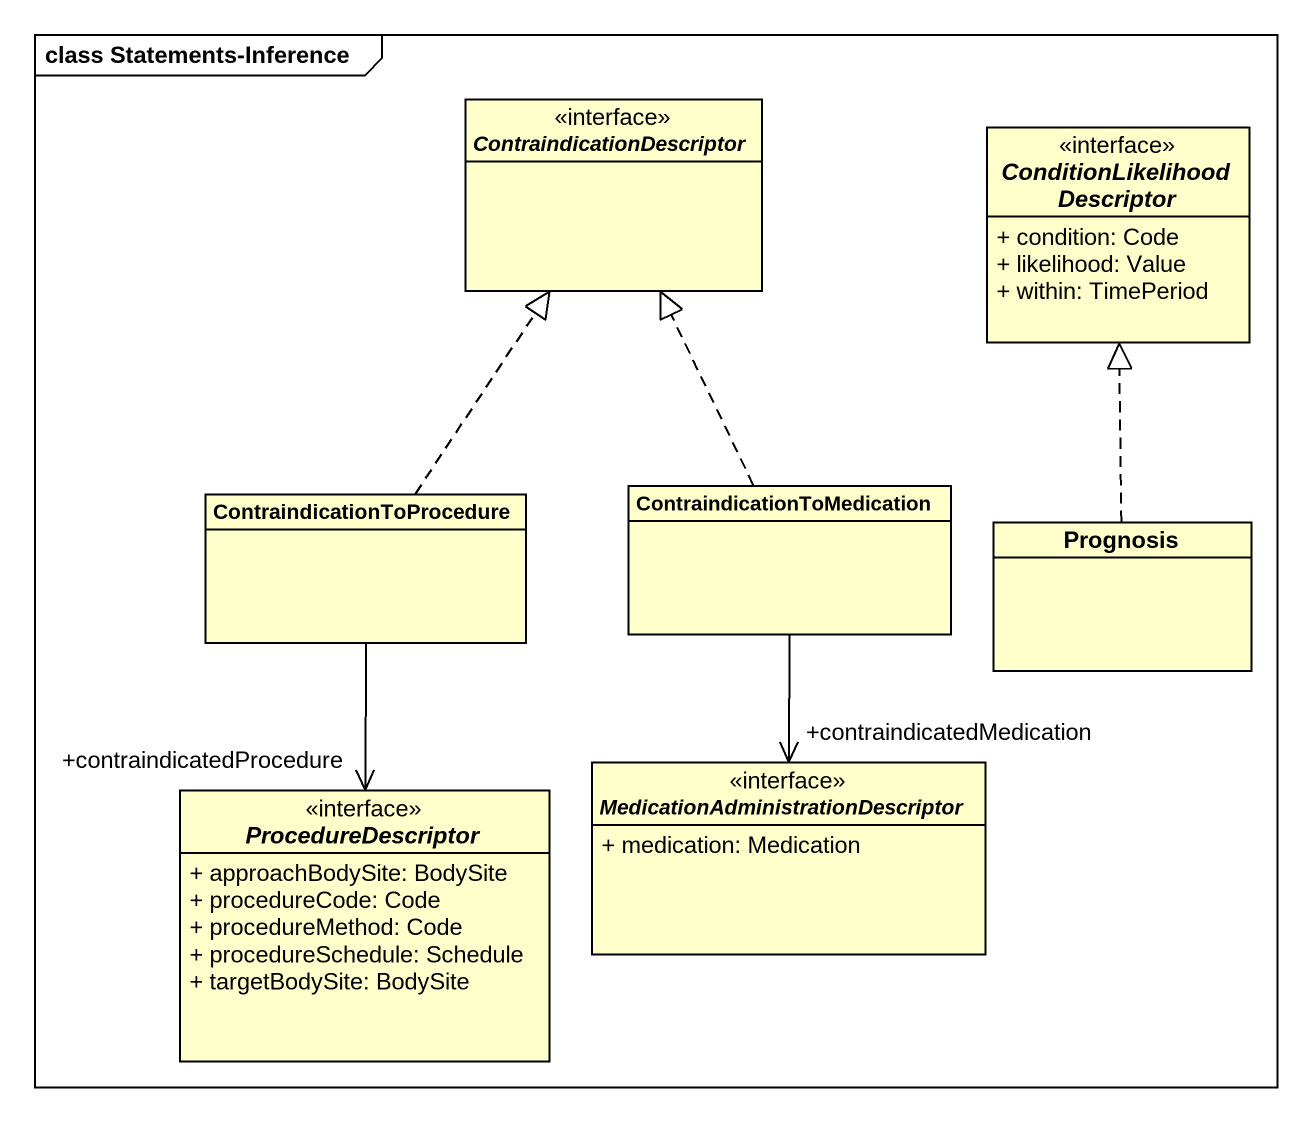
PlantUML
@startuml
mainframe class Statements-Inference
hide circle
hide empty members
skinparam classAttributeIconSize 0
interface ContraindicationDescriptor
interface "ConditionLikelihoodDescriptor" as ConditionLikelihoodDescripto {
  + condition: Code
  + likelihood: Value
  + within: TimePeriod
}
class ContraindicationToProcedure
class ContraindicationToMedication
class Prognosis
interface ProcedureDescriptor {
  + approachBodySite: BodySite
  + procedureCode: Code
  + procedureMethod: Code
  + procedureSchedule: Schedule
  + targetBodySite: BodySite
}
interface "MedicationAdministrationDescriptor" as MedicationAdministrationDesc {
  + medication: Medication
}
ContraindicationToProcedure .up.|> ContraindicationDescriptor
ContraindicationToProcedure --> "+contraindicatedProcedure" ProcedureDescriptor
ContraindicationToMedication .up.|> ContraindicationDescriptor
ContraindicationToMedication --> "+contraindicatedMedication" MedicationAdministrationDesc
Prognosis .up.|> ConditionLikelihoodDescripto
@enduml
